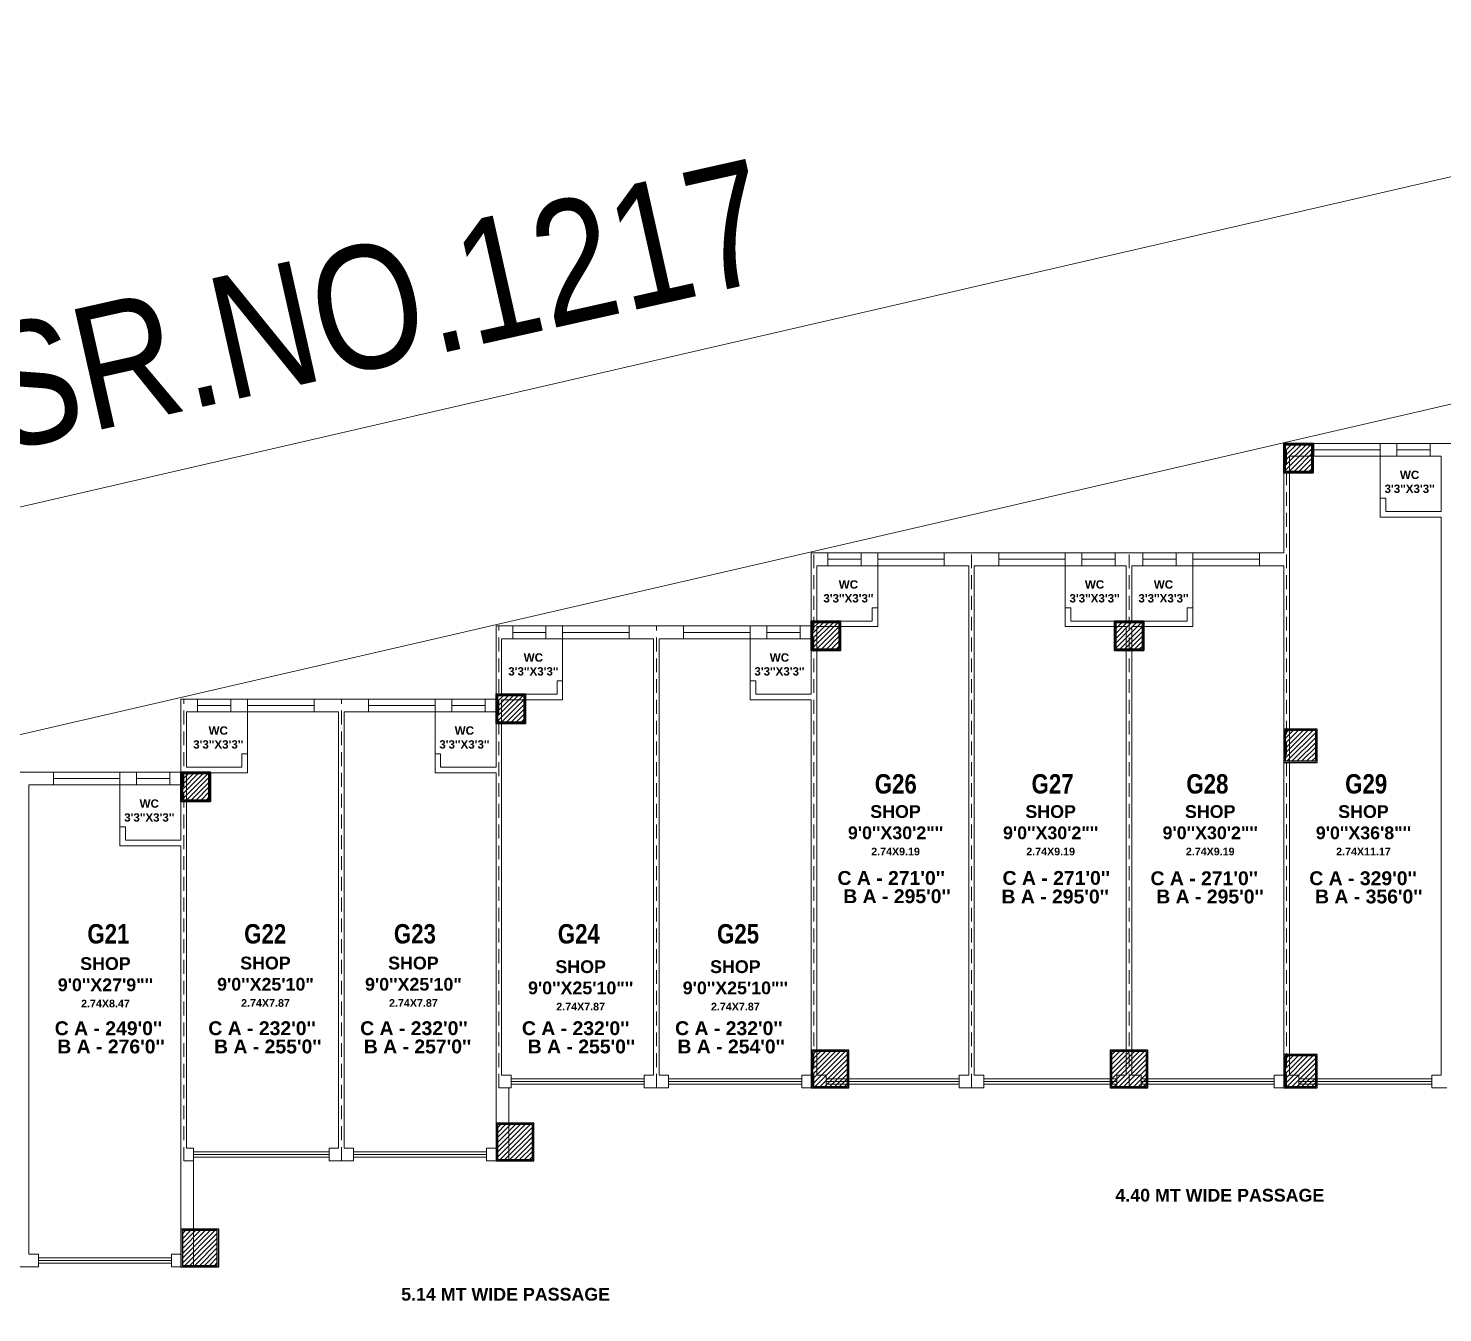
# Model space of a CAD drawing. Header units: metres. Extents: x 0 to 8495, y 0 to 3455.
# Drawn here: x 8284.91 to 8310.41, y 251.06 to 274.23 of the extents above; entities that cross this region are included whole.
import ezdxf

# ---------------------------------------------------------------- set-up
doc = ezdxf.new("R2010")
doc.units = ezdxf.units.M
doc.header["$MEASUREMENT"] = 0
doc.linetypes.add('DASH2', pattern=[0.375, 0.25, -0.125])
doc.layers.get('0').update_dxf_attribs({"lineweight": 18})
for name, color, linetype, lineweight in [('_PrintItems', 7, 'Continuous', 20), ('Columns', 12, 'Continuous', 25), ('furniture', 30, 'Continuous', 20)]:
    doc.layers.add(name, color=color, linetype=linetype, lineweight=lineweight)
doc.styles.add('PreDCRFont', font='ARIALN.TTF')
doc.styles.get("Standard").update_dxf_attribs({"font": 'ARIALN.TTF', "height": 0.2})

msp = doc.modelspace()

# ---------------------------------------------------------------- hatches: boundary and pattern name
at = {"layer": 'Columns', "lineweight": 20}
h = msp.add_hatch(dxfattribs=at)
h.set_pattern_fill('ANSI31', color=5, scale=0.5)
h.set_pattern_definition([(45, (1176.38102, -191.617604), (-0.0441941738, 0.0441941738), [])])
h.paths.add_polyline_path([(8307.573, 266.238), (8308.053, 266.238), (8308.053, 266.718), (8307.573, 266.718)])
h = msp.add_hatch(dxfattribs=at)
h.set_pattern_fill('ANSI31', color=5, scale=0.5)
h.set_pattern_definition([(45, (1167.857373, -194.824594), (-0.0441941738, 0.0441941738), [])])
h.paths.add_polyline_path([(8299.049, 263.031), (8299.529, 263.031), (8299.529, 263.511), (8299.049, 263.511)])
h = msp.add_hatch(dxfattribs=at)
h.set_pattern_fill('ANSI31', color=5, scale=0.5)
h.set_pattern_definition([(45, (1173.324804, -194.824594), (-0.0441941738, 0.0441941738), [])])
h.paths.add_polyline_path([(8304.517, 263.031), (8304.997, 263.031), (8304.997, 263.511), (8304.517, 263.511)])
h = msp.add_hatch(dxfattribs=at)
h.set_pattern_fill('ANSI31', color=5, scale=0.5)
h.set_pattern_definition([(45, (1162.17494, -196.14259), (-0.0441941738, 0.0441941738), [])])
h.paths.add_polyline_path([(8293.367, 261.713), (8293.847, 261.713), (8293.847, 262.193), (8293.367, 262.193)])
at = {"layer": 'Columns'}
h = msp.add_hatch(dxfattribs=at)
h.set_pattern_fill('ANSI31', scale=0.5)
h.set_pattern_definition([(45, (1176.41602, -196.77355), (-0.0441941738, 0.0441941738), [])])
h.paths.add_polyline_path([(8307.573, 261.012), (8308.123, 261.012), (8308.123, 261.562), (8307.573, 261.562)])
at = {"layer": 'Columns', "lineweight": 20}
h = msp.add_hatch(dxfattribs=at)
h.set_pattern_fill('ANSI31', color=5, scale=0.5)
h.set_pattern_definition([(45, (1156.49251, -197.548575), (-0.0441941738, 0.0441941738), [])])
h.paths.add_polyline_path([(8287.684, 260.307), (8288.164, 260.307), (8288.164, 260.787), (8287.684, 260.787)])
at = {"layer": 'Columns'}
h = msp.add_hatch(dxfattribs=at)
h.set_pattern_fill('ANSI31', color=6, scale=0.5)
h.set_pattern_definition([(45, (1168.007373, -202.71749), (-0.0441941738, 0.0441941738), [])])
h.paths.add_polyline_path([(8299.679, 255.139), (8299.679, 255.769), (8299.049, 255.769), (8299.049, 255.139)])
h = msp.add_hatch(dxfattribs=at)
h.set_pattern_fill('ANSI31', color=6, scale=0.5)
h.set_pattern_definition([(45, (1173.399804, -202.71749), (-0.0441941738, 0.0441941738), [])])
h.paths.add_polyline_path([(8305.072, 255.139), (8305.072, 255.769), (8304.442, 255.769), (8304.442, 255.139)])
h = msp.add_hatch(dxfattribs=at)
h.set_pattern_fill('ANSI31', scale=0.5)
h.set_pattern_definition([(45, (1176.41602, -202.64749), (-0.0441941738, 0.0441941738), [])])
h.paths.add_polyline_path([(8307.573, 255.139), (8308.123, 255.139), (8308.123, 255.689), (8307.573, 255.689)])
h = msp.add_hatch(dxfattribs=at)
h.set_pattern_fill('ANSI31', color=6, scale=0.5)
h.set_pattern_definition([(45, (1162.32494, -204.035485), (-0.0441941738, 0.0441941738), [])])
h.paths.add_polyline_path([(8293.997, 253.821), (8293.997, 254.451), (8293.367, 254.451), (8293.367, 253.821)])
h = msp.add_hatch(dxfattribs=at)
h.set_pattern_fill('ANSI31', color=6, scale=0.5)
h.set_pattern_definition([(45, (1156.64251, -205.94749), (-0.0441941738, 0.0441941738), [])])
h.paths.add_polyline_path([(8288.314, 251.909), (8288.314, 252.539), (8287.684, 252.539), (8287.684, 251.909)])

# ---------------------------------------------------------------- linework, layer by layer
at = {"lineweight": 0}
for p, q in [((8316.301, 266.743), (8307.548, 266.743)), ((8307.548, 264.766), (8307.548, 266.743)), ((8309.889, 266.743), (8309.589, 266.743)), ((8309.589, 266.743), (8309.589, 266.513)), ((8309.589, 266.628), (8310.189, 266.628)), ((8310.189, 266.513), (8310.189, 266.743)), ((8313.23, 266.743), (8310.389, 266.743)), ((8310.389, 266.513), (8307.648, 266.513)), ((8307.648, 266.084), (8307.648, 266.513)), ((8309.289, 266.513), (8309.289, 265.413)), ((8309.389, 266.513), (8309.289, 266.513)), ((8309.289, 266.513), (8309.289, 265.753)), ((8309.389, 266.513), (8310.389, 266.513)), ((8310.389, 266.513), (8309.389, 266.513)), ((8309.589, 266.513), (8310.189, 266.513)), ((8310.389, 266.513), (8310.389, 265.513)), ((8310.389, 266.084), (8310.389, 266.513)), ((8310.389, 266.513), (8310.389, 265.513)), ((8310.389, 266.513), (8310.389, 265.513)), ((8310.389, 266.513), (8310.389, 265.513)), ((8310.389, 266.513), (8310.389, 265.513)), ((8310.389, 266.084), (8310.389, 266.513)), ((8307.648, 266.084), (8307.648, 255.344)), ((8309.289, 265.753), (8309.389, 265.753)), ((8309.389, 265.753), (8309.389, 265.513)), ((8309.289, 265.413), (8310.389, 265.413)), ((8309.389, 265.513), (8310.389, 265.513)), ((8310.389, 265.413), (8310.389, 255.344)), ((8304.807, 264.766), (8299.024, 264.766)), ((8299.024, 263.448), (8299.024, 264.766)), ((8301.865, 264.536), (8299.124, 264.536)), ((8299.124, 263.536), (8299.124, 264.536)), ((8299.124, 264.536), (8299.124, 263.536)), ((8299.124, 264.107), (8299.124, 264.536)), ((8299.124, 264.536), (8299.124, 263.536)), ((8299.124, 264.107), (8299.124, 264.536)), ((8299.124, 264.536), (8299.124, 263.536)), ((8299.124, 264.536), (8299.124, 263.536)), ((8299.124, 264.536), (8299.124, 263.536)), ((8300.124, 264.536), (8299.124, 264.536)), ((8299.124, 264.536), (8299.124, 263.536)), ((8299.124, 264.536), (8300.124, 264.536)), ((8299.324, 264.536), (8299.324, 264.766)), ((8299.924, 264.651), (8299.324, 264.651)), ((8299.924, 264.536), (8299.324, 264.536)), ((8299.624, 264.766), (8299.924, 264.766)), ((8299.924, 264.766), (8299.924, 264.536)), ((8300.124, 264.536), (8300.224, 264.536)), ((8300.224, 264.536), (8300.224, 263.436)), ((8300.224, 264.536), (8300.224, 263.776)), ((8304.707, 264.766), (8301.865, 264.766)), ((8301.865, 264.536), (8301.865, 255.344)), ((8301.965, 264.536), (8301.965, 255.344)), ((8304.707, 264.536), (8301.965, 264.536)), ((8301.965, 264.107), (8301.965, 264.536)), ((8303.607, 264.536), (8303.607, 263.436)), ((8303.707, 264.536), (8303.607, 264.536)), ((8303.607, 264.536), (8303.607, 263.776)), ((8303.707, 264.536), (8304.707, 264.536)), ((8304.707, 264.536), (8303.707, 264.536)), ((8304.207, 264.766), (8303.907, 264.766)), ((8303.907, 264.766), (8303.907, 264.536)), ((8303.907, 264.651), (8304.507, 264.651)), ((8303.907, 264.536), (8304.507, 264.536)), ((8304.507, 264.536), (8304.507, 264.766)), ((8307.548, 264.766), (8304.707, 264.766)), ((8304.707, 264.536), (8304.707, 263.536)), ((8304.707, 264.107), (8304.707, 264.536)), ((8304.707, 264.536), (8304.707, 263.536)), ((8304.707, 264.536), (8304.707, 263.536)), ((8304.707, 264.536), (8304.707, 263.536)), ((8304.707, 264.536), (8304.707, 263.536)), ((8304.707, 264.107), (8304.707, 264.536)), ((8304.807, 264.536), (8304.807, 263.536)), ((8307.548, 264.536), (8304.807, 264.536)), ((8304.807, 264.107), (8304.807, 264.536)), ((8304.807, 264.536), (8304.807, 263.536)), ((8304.807, 264.107), (8304.807, 264.536)), ((8304.807, 264.536), (8304.807, 263.536)), ((8304.807, 264.536), (8304.807, 263.536)), ((8304.807, 264.536), (8304.807, 263.536)), ((8305.807, 264.536), (8304.807, 264.536)), ((8304.807, 264.536), (8304.807, 263.536)), ((8304.807, 264.536), (8305.807, 264.536)), ((8305.007, 264.536), (8305.007, 264.766)), ((8305.607, 264.651), (8305.007, 264.651)), ((8305.607, 264.536), (8305.007, 264.536)), ((8305.307, 264.766), (8305.607, 264.766)), ((8305.607, 264.766), (8305.607, 264.536)), ((8305.807, 264.536), (8305.907, 264.536)), ((8305.907, 264.536), (8305.907, 263.436)), ((8305.907, 264.536), (8305.907, 263.776)), ((8307.548, 264.766), (8306.448, 264.766)), ((8306.548, 264.536), (8307.548, 264.536)), ((8307.548, 264.536), (8306.548, 264.536)), ((8307.548, 264.536), (8307.548, 263.536)), ((8307.548, 264.536), (8307.548, 263.536)), ((8307.548, 264.536), (8307.548, 263.536)), ((8307.548, 264.536), (8307.548, 263.536)), ((8307.548, 264.536), (8307.548, 263.536)), ((8307.548, 264.536), (8307.548, 263.536)), ((8299.124, 264.107), (8299.124, 263.536)), ((8304.707, 264.095), (8304.707, 263.536)), ((8300.124, 263.776), (8300.124, 263.536)), ((8300.224, 263.776), (8300.124, 263.776)), ((8303.607, 263.776), (8303.707, 263.776)), ((8303.707, 263.776), (8303.707, 263.536)), ((8305.807, 263.776), (8305.807, 263.536)), ((8305.907, 263.776), (8305.807, 263.776)), ((8300.124, 263.536), (8299.124, 263.536)), ((8303.707, 263.536), (8304.707, 263.536)), ((8305.807, 263.536), (8304.807, 263.536)), ((8299.024, 263.448), (8293.342, 263.448)), ((8293.342, 262.13), (8293.342, 263.448)), ((8293.342, 263.448), (8293.342, 262.448)), ((8293.342, 263.019), (8293.342, 263.448)), ((8293.342, 263.448), (8293.342, 262.448)), ((8293.342, 263.448), (8293.342, 262.448)), ((8293.342, 263.448), (8293.342, 262.448)), ((8293.342, 263.448), (8293.342, 262.448)), ((8293.342, 263.019), (8293.342, 263.448)), ((8294.442, 263.448), (8293.442, 263.448)), ((8293.442, 263.448), (8294.442, 263.448)), ((8293.642, 263.218), (8293.642, 263.448)), ((8294.242, 263.333), (8293.642, 263.333)), ((8293.942, 263.448), (8294.242, 263.448)), ((8294.242, 263.448), (8294.242, 263.218)), ((8299.024, 263.448), (8296.183, 263.448)), ((8298.524, 263.448), (8298.224, 263.448)), ((8298.224, 263.448), (8298.224, 263.218)), ((8298.224, 263.333), (8298.824, 263.333)), ((8298.824, 263.218), (8298.824, 263.448)), ((8299.124, 263.436), (8299.124, 256.432)), ((8300.224, 263.436), (8299.124, 263.436)), ((8303.607, 263.436), (8304.707, 263.436)), ((8304.707, 263.436), (8304.707, 255.344)), ((8304.807, 263.436), (8304.807, 255.344)), ((8305.907, 263.436), (8304.807, 263.436)), ((8307.548, 263.436), (8307.548, 255.344)), ((8293.342, 263.007), (8293.342, 262.448)), ((8293.442, 263.218), (8293.442, 262.218)), ((8296.183, 263.218), (8293.442, 263.218)), ((8293.442, 262.789), (8293.442, 263.218)), ((8293.442, 263.218), (8293.442, 262.448)), ((8293.442, 263.019), (8293.442, 263.218)), ((8293.442, 263.218), (8293.442, 262.448)), ((8293.442, 263.019), (8293.442, 263.218)), ((8293.442, 263.218), (8293.442, 262.448)), ((8293.442, 263.218), (8293.442, 262.448)), ((8293.442, 263.218), (8293.442, 262.448)), ((8293.442, 263.218), (8293.442, 262.448)), ((8294.242, 263.218), (8293.642, 263.218)), ((8294.442, 263.218), (8294.542, 263.218)), ((8294.542, 263.218), (8294.542, 262.118)), ((8294.542, 263.218), (8294.542, 262.458)), ((8296.183, 263.218), (8296.183, 255.344)), ((8296.283, 263.218), (8296.283, 255.344)), ((8299.024, 263.218), (8296.283, 263.218)), ((8297.924, 263.218), (8297.924, 262.118)), ((8298.024, 263.218), (8297.924, 263.218)), ((8297.924, 263.218), (8297.924, 262.458)), ((8298.024, 263.218), (8299.024, 263.218)), ((8299.024, 263.218), (8298.024, 263.218)), ((8298.224, 263.218), (8298.824, 263.218)), ((8299.024, 263.218), (8299.024, 262.218)), ((8299.024, 262.218), (8299.024, 263.218)), ((8299.024, 263.218), (8299.024, 262.218)), ((8299.024, 262.789), (8299.024, 263.218)), ((8299.024, 263.218), (8299.024, 262.218)), ((8299.024, 263.218), (8299.024, 262.218)), ((8299.024, 263.218), (8299.024, 262.218)), ((8299.024, 263.218), (8299.024, 262.218)), ((8299.024, 262.789), (8299.024, 263.218)), ((8299.024, 262.777), (8299.024, 262.218)), ((8294.442, 262.458), (8294.442, 262.218)), ((8294.542, 262.458), (8294.442, 262.458)), ((8297.924, 262.458), (8298.024, 262.458)), ((8298.024, 262.458), (8298.024, 262.218)), ((8293.342, 262.13), (8287.659, 262.13)), ((8287.659, 260.812), (8287.659, 262.13)), ((8287.659, 262.13), (8287.659, 261.13)), ((8287.659, 261.701), (8287.659, 262.13)), ((8287.659, 262.13), (8287.659, 261.13)), ((8287.659, 262.13), (8287.659, 261.13)), ((8287.659, 262.13), (8287.659, 261.13)), ((8287.659, 262.13), (8287.659, 261.13)), ((8287.659, 261.701), (8287.659, 262.13)), ((8287.959, 261.9), (8287.959, 262.13)), ((8288.559, 262.015), (8287.959, 262.015)), ((8288.259, 262.13), (8288.559, 262.13)), ((8288.559, 262.13), (8288.559, 261.9)), ((8292.842, 262.13), (8292.542, 262.13)), ((8292.542, 262.13), (8292.542, 261.9)), ((8292.542, 262.015), (8293.142, 262.015)), ((8293.142, 261.9), (8293.142, 262.13)), ((8294.442, 262.218), (8293.442, 262.218)), ((8293.442, 262.118), (8293.442, 255.344)), ((8294.542, 262.118), (8293.442, 262.118)), ((8297.924, 262.118), (8299.024, 262.118)), ((8298.024, 262.218), (8299.024, 262.218)), ((8299.024, 262.118), (8299.024, 255.344)), ((8287.759, 261.9), (8287.759, 260.9)), ((8290.501, 261.9), (8287.759, 261.9)), ((8287.759, 261.9), (8287.759, 260.9)), ((8287.759, 261.471), (8287.759, 261.9)), ((8287.759, 261.9), (8287.759, 260.9)), ((8287.759, 261.471), (8287.759, 261.9)), ((8287.759, 261.9), (8287.759, 260.9)), ((8287.759, 261.9), (8287.759, 260.9)), ((8287.759, 261.9), (8287.759, 260.9)), ((8288.759, 261.9), (8287.759, 261.9)), ((8287.759, 261.9), (8287.759, 260.9)), ((8287.759, 261.9), (8288.759, 261.9)), ((8288.559, 261.9), (8287.959, 261.9)), ((8288.759, 261.9), (8288.859, 261.9)), ((8288.859, 261.9), (8288.859, 260.8)), ((8288.859, 261.9), (8288.859, 261.14)), ((8290.501, 261.9), (8290.501, 254.026)), ((8290.601, 261.9), (8290.601, 254.026)), ((8293.342, 261.9), (8290.601, 261.9)), ((8292.242, 261.9), (8292.242, 260.8)), ((8292.342, 261.9), (8292.242, 261.9)), ((8292.242, 261.9), (8292.242, 261.14)), ((8292.342, 261.9), (8293.342, 261.9)), ((8293.342, 261.9), (8292.342, 261.9)), ((8292.542, 261.9), (8293.142, 261.9)), ((8293.342, 261.9), (8293.342, 260.9)), ((8287.659, 261.689), (8287.659, 261.13)), ((8287.759, 261.241), (8287.759, 261.67)), ((8288.759, 261.14), (8288.759, 260.9)), ((8288.859, 261.14), (8288.759, 261.14)), ((8292.242, 261.14), (8292.342, 261.14)), ((8292.342, 261.14), (8292.342, 260.9)), ((8287.659, 260.812), (8281.977, 260.812)), ((8287.159, 260.812), (8286.859, 260.812)), ((8286.859, 260.812), (8286.859, 260.582)), ((8287.459, 260.582), (8287.459, 260.812)), ((8288.759, 260.9), (8287.759, 260.9)), ((8287.759, 260.8), (8287.759, 254.026)), ((8288.859, 260.8), (8287.759, 260.8)), ((8290.501, 260.8), (8290.501, 258.189)), ((8290.501, 260.8), (8290.501, 258.189)), ((8290.501, 260.8), (8290.501, 258.189)), ((8290.501, 260.8), (8290.501, 258.189)), ((8290.501, 260.8), (8290.501, 258.189)), ((8292.242, 260.8), (8293.342, 260.8)), ((8292.342, 260.9), (8293.342, 260.9)), ((8293.342, 260.8), (8293.342, 254.026)), ((8284.918, 260.582), (8284.918, 252.114)), ((8287.659, 260.582), (8284.918, 260.582)), ((8286.559, 260.582), (8286.559, 259.482)), ((8286.659, 260.582), (8286.559, 260.582)), ((8286.559, 260.582), (8286.559, 259.822)), ((8286.659, 260.582), (8287.659, 260.582)), ((8287.659, 260.582), (8286.659, 260.582)), ((8286.859, 260.697), (8287.459, 260.697)), ((8286.859, 260.582), (8287.459, 260.582)), ((8287.659, 260.582), (8287.659, 259.582)), ((8286.559, 259.822), (8286.659, 259.822)), ((8286.659, 259.822), (8286.659, 259.582)), ((8286.559, 259.482), (8287.659, 259.482)), ((8286.659, 259.582), (8287.659, 259.582)), ((8287.659, 259.482), (8287.659, 252.114)), ((8299.124, 256.432), (8299.124, 255.344)), ((8293.612, 255.344), (8293.442, 255.344)), ((8293.612, 255.344), (8293.612, 255.114)), ((8296.183, 255.344), (8296.012, 255.344)), ((8296.012, 255.344), (8296.012, 255.114)), ((8296.454, 255.344), (8296.283, 255.344)), ((8296.454, 255.344), (8296.454, 255.114)), ((8299.024, 255.344), (8298.854, 255.344)), ((8298.854, 255.344), (8298.854, 255.114)), ((8299.295, 255.344), (8299.124, 255.344)), ((8299.295, 255.344), (8299.295, 255.114)), ((8301.865, 255.344), (8301.695, 255.344)), ((8301.695, 255.344), (8301.695, 255.114)), ((8302.136, 255.344), (8301.965, 255.344)), ((8302.136, 255.344), (8302.136, 255.114)), ((8304.707, 255.344), (8304.536, 255.344)), ((8304.536, 255.344), (8304.536, 255.114)), ((8304.977, 255.344), (8304.807, 255.344)), ((8304.977, 255.344), (8304.977, 255.114)), ((8307.548, 255.344), (8307.377, 255.344)), ((8307.377, 255.344), (8307.377, 255.114)), ((8307.818, 255.344), (8307.648, 255.344)), ((8307.818, 255.344), (8307.818, 255.114)), ((8310.389, 255.344), (8310.218, 255.344)), ((8310.218, 255.344), (8310.218, 255.114)), ((8293.572, 255.114), (8293.572, 253.796)), ((8293.612, 255.114), (8293.572, 255.114)), ((8296.454, 255.114), (8296.012, 255.114)), ((8299.254, 255.114), (8298.854, 255.114)), ((8299.295, 255.114), (8299.254, 255.114)), ((8302.136, 255.114), (8301.695, 255.114)), ((8304.807, 255.114), (8304.536, 255.114)), ((8304.977, 255.114), (8304.807, 255.114)), ((8307.818, 255.114), (8307.377, 255.114)), ((8310.489, 255.114), (8310.218, 255.114)), ((8287.885, 254.026), (8287.759, 254.026)), ((8287.885, 254.026), (8287.885, 251.884)), ((8290.501, 254.026), (8290.33, 254.026)), ((8290.33, 254.026), (8290.33, 253.796)), ((8290.771, 254.026), (8290.601, 254.026)), ((8290.771, 254.026), (8290.771, 253.796)), ((8293.342, 254.026), (8293.171, 254.026)), ((8293.171, 254.026), (8293.171, 253.796)), ((8290.771, 253.796), (8290.33, 253.796)), ((8293.572, 253.796), (8293.171, 253.796)), ((8285.089, 252.114), (8284.918, 252.114)), ((8285.089, 252.114), (8285.089, 251.884)), ((8287.659, 252.114), (8287.489, 252.114)), ((8287.489, 252.114), (8287.489, 251.884)), ((8285.089, 251.884), (8284.647, 251.884)), ((8287.885, 251.884), (8287.489, 251.884))]:
    msp.add_line(p, q, dxfattribs=at)
at = {"color": 1, "linetype": 'DASH2', "lineweight": 0}
for p, q in [((8307.598, 255.114), (8307.598, 266.743)), ((8299.074, 255.114), (8299.074, 264.766)), ((8301.915, 255.114), (8301.915, 264.766)), ((8304.757, 255.114), (8304.757, 264.766)), ((8293.392, 255.114), (8293.392, 263.448)), ((8296.233, 255.114), (8296.233, 263.448)), ((8287.709, 253.796), (8287.709, 262.13)), ((8290.551, 253.796), (8290.551, 262.13))]:
    msp.add_line(p, q, dxfattribs=at)
at = {"color": 134, "lineweight": 0}
for p, q in [((8309.289, 266.513), (8309.289, 265.753)), ((8300.224, 264.536), (8300.224, 263.776)), ((8303.607, 264.536), (8303.607, 263.776)), ((8305.907, 264.536), (8305.907, 263.776)), ((8294.542, 263.218), (8294.542, 262.458)), ((8297.924, 263.218), (8297.924, 262.458)), ((8288.859, 261.9), (8288.859, 261.14)), ((8292.242, 261.9), (8292.242, 261.14)), ((8286.559, 260.582), (8286.559, 259.822)), ((8293.612, 255.229), (8296.012, 255.229)), ((8296.454, 255.229), (8298.854, 255.229)), ((8299.295, 255.229), (8301.695, 255.229)), ((8302.136, 255.229), (8304.536, 255.229)), ((8304.977, 255.229), (8307.377, 255.229)), ((8307.818, 255.229), (8310.218, 255.229)), ((8287.885, 253.911), (8290.33, 253.911)), ((8290.771, 253.911), (8293.171, 253.911)), ((8285.089, 251.999), (8287.489, 251.999))]:
    msp.add_line(p, q, dxfattribs=at)
at = {"color": 1, "lineweight": 0}
for p, q in [((8293.392, 255.114), (8293.572, 255.114)), ((8287.709, 253.796), (8287.885, 253.796))]:
    msp.add_line(p, q, dxfattribs=at)
at = {"color": 193, "lineweight": 0}
for p, q in [((8293.612, 255.279), (8296.012, 255.279)), ((8293.612, 255.179), (8296.012, 255.179)), ((8296.454, 255.279), (8298.854, 255.279)), ((8296.454, 255.179), (8298.854, 255.179)), ((8299.295, 255.279), (8301.695, 255.279)), ((8299.295, 255.179), (8301.695, 255.179)), ((8302.136, 255.279), (8304.536, 255.279)), ((8302.136, 255.179), (8304.536, 255.179)), ((8304.977, 255.279), (8307.377, 255.279)), ((8304.977, 255.179), (8307.377, 255.179)), ((8307.818, 255.279), (8310.218, 255.279)), ((8307.818, 255.179), (8310.218, 255.179)), ((8287.885, 253.961), (8290.33, 253.961)), ((8287.885, 253.861), (8290.33, 253.861)), ((8290.771, 253.961), (8293.171, 253.961)), ((8290.771, 253.861), (8293.171, 253.861)), ((8285.089, 252.049), (8287.489, 252.049)), ((8285.089, 251.949), (8287.489, 251.949))]:
    msp.add_line(p, q, dxfattribs=at)
at = {"color": 1, "lineweight": 0}
for points in [[(8309.289, 266.743), (8308.089, 266.743), (8308.089, 266.513), (8309.289, 266.513)], [(8308.089, 266.628), (8309.289, 266.628), (8309.289, 266.628), (8308.089, 266.628)], [(8301.424, 264.766), (8300.224, 264.766), (8300.224, 264.536), (8301.424, 264.536)], [(8300.224, 264.651), (8301.424, 264.651), (8301.424, 264.651), (8300.224, 264.651)], [(8303.607, 264.766), (8302.407, 264.766), (8302.407, 264.536), (8303.607, 264.536)], [(8302.407, 264.651), (8303.607, 264.651), (8303.607, 264.651), (8302.407, 264.651)], [(8307.107, 264.766), (8305.907, 264.766), (8305.907, 264.536), (8307.107, 264.536)], [(8305.907, 264.651), (8307.107, 264.651), (8307.107, 264.651), (8305.907, 264.651)], [(8295.742, 263.448), (8294.542, 263.448), (8294.542, 263.218), (8295.742, 263.218)], [(8294.542, 263.333), (8295.742, 263.333), (8295.742, 263.333), (8294.542, 263.333)], [(8297.924, 263.448), (8296.724, 263.448), (8296.724, 263.218), (8297.924, 263.218)], [(8296.724, 263.333), (8297.924, 263.333), (8297.924, 263.333), (8296.724, 263.333)], [(8290.059, 262.13), (8288.859, 262.13), (8288.859, 261.9), (8290.059, 261.9)], [(8288.859, 262.015), (8290.059, 262.015), (8290.059, 262.015), (8288.859, 262.015)], [(8292.242, 262.13), (8291.042, 262.13), (8291.042, 261.9), (8292.242, 261.9)], [(8291.042, 262.015), (8292.242, 262.015), (8292.242, 262.015), (8291.042, 262.015)], [(8286.559, 260.812), (8285.359, 260.812), (8285.359, 260.582), (8286.559, 260.582)], [(8285.359, 260.697), (8286.559, 260.697), (8286.559, 260.697), (8285.359, 260.697)]]:
    msp.add_lwpolyline(points, close=True, dxfattribs=at)
at = {"lineweight": 0}
for points in [[(8310.389, 265.513), (8310.389, 266.513)], [(8299.124, 263.536), (8299.124, 264.536)], [(8304.707, 263.536), (8304.707, 264.536)], [(8304.807, 263.536), (8304.807, 264.536)], [(8307.548, 263.436), (8307.548, 264.536)], [(8293.342, 262.448), (8293.342, 263.448)], [(8293.442, 262.448), (8293.442, 263.218)], [(8299.024, 262.218), (8299.024, 263.218)], [(8287.659, 261.13), (8287.659, 262.13)], [(8287.759, 260.9), (8287.759, 261.9)], [(8290.501, 258.189), (8290.501, 260.8)]]:
    msp.add_lwpolyline(points, dxfattribs=at)
at = {"layer": 'Columns', "color": 5, "lineweight": 30}
for points in [[(8307.548, 266.213), (8308.078, 266.213), (8308.078, 266.743), (8307.548, 266.743)], [(8307.573, 266.238), (8308.053, 266.238), (8308.053, 266.718), (8307.573, 266.718)], [(8299.024, 263.006), (8299.554, 263.006), (8299.554, 263.536), (8299.024, 263.536)], [(8299.049, 263.031), (8299.529, 263.031), (8299.529, 263.511), (8299.049, 263.511)], [(8304.492, 263.006), (8305.022, 263.006), (8305.022, 263.536), (8304.492, 263.536)], [(8304.517, 263.031), (8304.997, 263.031), (8304.997, 263.511), (8304.517, 263.511)], [(8293.342, 261.688), (8293.872, 261.688), (8293.872, 262.218), (8293.342, 262.218)], [(8293.367, 261.713), (8293.847, 261.713), (8293.847, 262.193), (8293.367, 262.193)], [(8287.659, 260.282), (8288.189, 260.282), (8288.189, 260.812), (8287.659, 260.812)], [(8287.684, 260.307), (8288.164, 260.307), (8288.164, 260.787), (8287.684, 260.787)]]:
    msp.add_lwpolyline(points, close=True, dxfattribs=at)
at = {"layer": 'Columns', "color": 7}
for points in [[(8307.548, 260.987), (8308.148, 260.987), (8308.148, 261.587), (8307.548, 261.587)], [(8307.573, 261.012), (8308.123, 261.012), (8308.123, 261.562), (8307.573, 261.562)], [(8307.548, 255.114), (8308.148, 255.114), (8308.148, 255.714), (8307.548, 255.714)], [(8307.573, 255.139), (8308.123, 255.139), (8308.123, 255.689), (8307.573, 255.689)]]:
    msp.add_lwpolyline(points, close=True, dxfattribs=at)
at = {"layer": 'Columns', "color": 6}
for points in [[(8299.024, 255.114), (8299.704, 255.114), (8299.704, 255.794), (8299.024, 255.794)], [(8299.049, 255.139), (8299.679, 255.139), (8299.679, 255.769), (8299.049, 255.769)], [(8304.417, 255.114), (8305.097, 255.114), (8305.097, 255.794), (8304.417, 255.794)], [(8304.442, 255.139), (8305.072, 255.139), (8305.072, 255.769), (8304.442, 255.769)], [(8293.342, 253.796), (8294.022, 253.796), (8294.022, 254.476), (8293.342, 254.476)], [(8293.367, 253.821), (8293.997, 253.821), (8293.997, 254.451), (8293.367, 254.451)], [(8287.659, 251.884), (8288.339, 251.884), (8288.339, 252.564), (8287.659, 252.564)], [(8287.684, 251.909), (8288.314, 251.909), (8288.314, 252.539), (8287.684, 252.539)]]:
    msp.add_lwpolyline(points, close=True, dxfattribs=at)
at = {"layer": 'furniture', "color": 57, "true_color": 0x80812c}
msp.add_lwpolyline([(8322.166, 274.233), (8275.782, 263.522), (8258.829, 259.539), (8264.421, 221.551), (8329.921, 221.551)], close=True, dxfattribs=at)
at = {"layer": 'furniture', "color": 167}
msp.add_lwpolyline([(8324.774, 229.051), (8318.84, 269.36), (8276.69, 259.627), (8264.411, 256.741)], dxfattribs=at)
msp.add_lwpolyline([(8324.774, 229.051), (8318.84, 269.36), (8276.69, 259.627), (8264.411, 256.741)], dxfattribs=at)

# ---------------------------------------------------------------- texts
at = {"color": 245, "linetype": 'ByBlock', "lineweight": -2, "char_height": 0.15, "width": 2.26927, "attachment_point": 5}
for insert in [(8309.817, 266.048), (8299.696, 264.071), (8304.135, 264.071), (8305.378, 264.071), (8294.014, 262.753), (8298.452, 262.753), (8288.331, 261.435), (8292.77, 261.435), (8287.087, 260.117)]:
    msp.add_mtext("{\\fArial|b1|i0|c0|p34;WC\\P3'3''X3'3''}", dxfattribs=dict(at, insert=insert))
at = {"color": 57, "linetype": 'ByBlock', "lineweight": -2, "true_color": 0x80812c, "char_height": 0.35, "width": 5.87922, "attachment_point": 5}
for s, insert in [('{\\fArial Narrow|b1|i0|c0|p34;G26}', (8300.55, 260.597)), ('{\\fArial Narrow|b1|i0|c0|p34;G27}', (8303.378, 260.597)), ('{\\fArial Narrow|b1|i0|c0|p34;G28}', (8306.17, 260.597)), ('{\\fArial Narrow|b1|i0|c0|p34;G29}', (8309.034, 260.597)), ('{\\fArial Narrow|b1|i0|c0|p34;G21}', (8286.35, 257.891)), ('{\\fArial Narrow|b1|i0|c0|p34;G22}', (8289.178, 257.891)), ('{\\fArial Narrow|b1|i0|c0|p34;G23}', (8291.878, 257.891)), ('{\\fArial Narrow|b1|i0|c0|p34;G24}', (8294.834, 257.891)), ('{\\fArial Narrow|b1|i0|c0|p34;G25}', (8297.706, 257.891))]:
    msp.add_mtext(s, dxfattribs=dict(at, insert=insert))
at = {"color": 167, "linetype": 'ByBlock', "lineweight": -2, "char_height": 0.23, "width": 5.87922, "attachment_point": 5}
for s, insert in [('{\\fArial|b1|i0|c0|p34;SHOP\\P9\'0\'\'X30\'2"\'\'\\P\\H0.6x;2.74X9.19}', (8300.546, 259.761)), ('{\\fArial|b1|i0|c0|p34;SHOP\\P9\'0\'\'X30\'2"\'\'\\P\\H0.6x;2.74X9.19}', (8303.343, 259.761)), ('{\\fArial|b1|i0|c0|p34;SHOP\\P9\'0\'\'X30\'2"\'\'\\P\\H0.6x;2.74X9.19}', (8306.221, 259.761)), ('{\\fArial|b1|i0|c0|p34;SHOP\\P9\'0\'\'X36\'8"\'\'\\P\\H0.6x;2.74X11.17}', (8308.985, 259.761)), ('{\\fArial|b1|i0|c0|p34;SHOP\\P9\'0\'\'X27\'9"\'\'\\P\\H0.6x;2.74X8.47}', (8286.297, 257.018)), ('{\\fArial|b1|i0|c0|p34;SHOP\\P9\'0\'\'X25\'10"\\P\\H0.6x;2.74X7.87}', (8289.183, 257.028)), ('{\\fArial|b1|i0|c0|p34;SHOP\\P9\'0\'\'X25\'10"\\P\\H0.6x;2.74X7.87}', (8291.851, 257.028)), ('{\\fArial|b1|i0|c0|p34;SHOP\\P9\'0\'\'X25\'10"\'\'\\P\\H0.6x;2.74X7.87}', (8294.867, 256.962)), ('{\\fArial|b1|i0|c0|p34;SHOP\\P9\'0\'\'X25\'10"\'\'\\P\\H0.6x;2.74X7.87}', (8297.657, 256.962))]:
    msp.add_mtext(s, dxfattribs=dict(at, insert=insert))
at = {"color": 1, "linetype": 'ByBlock', "lineweight": -2, "true_color": 0xff1a1a, "char_height": 0.25, "width": 6.93704, "attachment_point": 8}
for s, insert in [("{\\fArial|b1|i0|c0|p34;C A - 271'0''}", (8300.468, 258.773)), ("{\\fArial|b1|i0|c0|p34;C A - 271'0''}", (8303.445, 258.773)), ("{\\fArial|b1|i0|c0|p34;C A - 271'0''}", (8306.113, 258.767)), ("{\\fArial|b1|i0|c0|p34;C A - 329'0''}", (8308.977, 258.767)), ("{\\fArial|b1|i0|c0|p34;B A - 295'0''}", (8300.572, 258.443)), ("{\\fArial|b1|i0|c0|p34;B A - 295'0''}", (8303.425, 258.438)), ("{\\fArial|b1|i0|c0|p34;B A - 295'0''}", (8306.217, 258.438)), ("{\\fArial|b1|i0|c0|p34;B A - 356'0''}", (8309.081, 258.438)), ("{\\fArial|b1|i0|c0|p34;C A - 249'0''}", (8286.351, 256.061)), ("{\\fArial|b1|i0|c0|p34;C A - 232'0''}", (8289.121, 256.061)), ("{\\fArial|b1|i0|c0|p34;C A - 232'0''}", (8291.86, 256.061)), ("{\\fArial|b1|i0|c0|p34;C A - 232'0''}", (8294.777, 256.061)), ("{\\fArial|b1|i0|c0|p34;C A - 232'0''}", (8297.54, 256.061)), ("{\\fArial|b1|i0|c0|p34;B A - 276'0''}", (8286.397, 255.732)), ("{\\fArial|b1|i0|c0|p34;B A - 255'0''}", (8289.225, 255.732)), ("{\\fArial|b1|i0|c0|p34;B A - 257'0''}", (8291.925, 255.732)), ("{\\fArial|b1|i0|c0|p34;B A - 255'0''}", (8294.881, 255.732)), ("{\\fArial|b1|i0|c0|p34;B A - 254'0''}", (8297.581, 255.732))]:
    msp.add_mtext(s, dxfattribs=dict(at, insert=insert))
at = {"color": 251, "linetype": 'ByBlock', "lineweight": -2, "char_height": 0.23, "width": 3.84541, "attachment_point": 5}
for s, insert in [('{\\fArial|b1|i0|c0|p34;4.40 MT WIDE PASSAGE}', (8306.394, 253.175)), ('{\\fArial|b1|i0|c0|p34;5.14 MT WIDE PASSAGE}', (8293.514, 251.388))]:
    msp.add_mtext(s, dxfattribs=dict(at, insert=insert))
at = {"layer": '_PrintItems', "lineweight": 30, "style": 'PreDCRFont'}
msp.add_text('JOINT SR.NO.1217', height=2.22177, rotation=12.6438, dxfattribs=at).set_placement((8276.505, 264.813))

doc.saveas('drawing.dxf')
